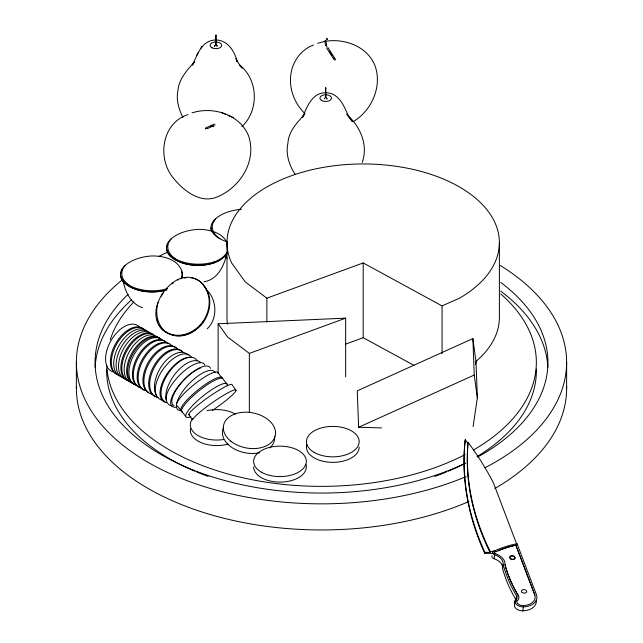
<?xml version="1.0" encoding="UTF-8"?>
<svg xmlns="http://www.w3.org/2000/svg" width="643" height="643" viewBox="0 0 643 643"><rect width="100%" height="100%" fill="white"/><g stroke="black" fill="none" stroke-linecap="round" stroke-linejoin="round"><path stroke-width="0.96" d="M504.9 564.45L505.607 566.869A214.127 141.082 8.3 0 0 518.266 595.482L518.258 595.579A214.127 141.082 8.3 0 1 505.591 566.965L504.964 563.477A14.813 9.766 8.3 0 0 496.742 554.266L494.957 553.486A1.616 1.061 8.3 0 1 494.234 552.393A1.616 1.061 8.3 0 1 495.327 551.598L496.275 551.549L495.311 551.702A1.616 1.061 8.3 0 0 494.218 552.49A1.616 1.061 8.3 0 0 494.941 553.583L495.407 553.671M324.819 40.814L325.495 45.54M215.196 45.87L214.232 46.352L215.63 44.48L215.911 35.076L216.249 44.504L217.438 46.192L216.378 45.83M216.265 35.309L215.59 35.285M465.259 439.748A450.116 296.576 8.3 0 0 484.854 552.329L490.03 552.401A422.732 278.523 8.3 0 1 467.959 443.332L465.259 439.748L465.114 440.736A450.116 296.576 8.3 0 0 484.709 553.318L493.181 553.43M467.959 443.332L468.096 442.344A449.425 296.118 8.3 0 1 493.39 482.821L516.924 544.701L517.06 543.713A89.891 59.228 8.3 0 0 495.496 550.488A3.4 2.242 8.3 0 0 492.458 552.192A3.4 2.242 8.3 0 0 494.652 554.78A13.037 8.592 8.3 0 1 503.123 564.393A215.751 142.151 8.3 0 0 516.602 595.868L516.032 599.823A6.51 4.284 8.3 0 1 516.273 600.289M484.709 553.318L484.854 552.329M490.03 552.401L490.175 551.413A422.732 278.523 8.3 0 1 468.096 442.344M516.032 599.823A215.751 142.151 8.3 0 1 502.545 568.348A13.037 8.592 8.3 0 0 494.081 558.735L494.652 554.78M502.545 568.348L503.123 564.393M516.602 595.868A6.51 4.284 8.3 0 1 515.107 600.546L514.537 604.492A7.25 4.774 8.3 0 0 522.815 610.85A16.388 10.794 8.3 0 0 536.31 600.474M518.555 596.037A8.287 5.457 8.3 0 1 516.964 601.012L516.948 601.109M523.097 605.706L523.113 605.61A14.604 9.621 8.3 0 0 534.863 595.048L515.887 545.143A88.115 58.055 8.3 0 0 498.237 550.681L496.259 551.646M522.815 610.85L523.386 606.896A16.388 10.794 8.3 0 0 536.583 595.056L517.06 543.713M534.863 595.048L515.855 545.24A88.115 58.055 8.3 0 0 498.221 550.786M475.547 364.404L475.989 361.446L472.87 338.588L357.259 390.831L358.633 427.274L381.604 427.908M473.095 426.486L477.363 397.888L475.989 361.446M324.329 98.861L325.398 97.246L325.688 87.85L326.025 97.286L327.223 98.998L326.234 98.612M326.033 88.035L325.358 88.051M362.306 162.357C368.455 144.064 359.967 126.51 346.665 114.149M226.722 253.535C224.52 265.567 217.43 279.777 204.008 281.771M239.678 65.128L242.234 68.134L238.625 63.456L236.013 58.658L237.09 61.792C234.888 51.199 227.244 39.52 215.22 40.003C201.661 40.405 197.248 54.977 192.442 65.176L194.459 61.76C187.057 70.272 178.674 79.25 177.854 91.169C176.061 100.228 178.883 109.398 182.942 117.46M205.221 287.365L204.578 286.995A27.946 22.818 -60 0 0 177.436 279.713A36.723 29.988 -60 0 0 158.009 302.499L157.109 305.16A26.178 21.372 -60 0 0 166.199 332.286L166.842 332.664A33.082 27.006 -60 0 0 200.761 325.446A29.562 24.137 -60 0 0 205.221 287.365A27.946 22.818 -60 0 0 193.599 278.331M325.479 40.967L325.888 40.083M196.798 55.145L198.438 52.364M200.656 48.595L201.966 46.368M241.905 126.583C259.185 110.572 258.382 79.78 239.71 65.031M207.175 328.806C217.318 319.467 217.069 301.792 208.364 291.633M180.94 278.917A29.562 17.072 0 0 0 179.453 266.62A27.946 16.131 0 0 0 150.808 256.01A36.723 21.203 0 0 0 125.281 265.318L123.81 266.716A26.178 15.111 0 0 0 128.978 285.171L128.978 286.223A33.082 19.097 0 0 0 166.923 289.856M227.469 243.351A29.562 17.072 0 0 0 225.468 240.048A27.946 16.131 0 0 0 196.822 229.438A36.723 21.203 0 0 0 171.295 238.746L169.832 240.144A26.178 15.111 0 0 0 174.992 258.599L174.992 259.651A33.082 19.097 0 0 0 213.717 263.059A29.562 17.072 0 0 0 226.955 253.39M214.304 221.063L214.304 220.019L215.767 218.62A36.723 21.203 0 0 1 241.294 209.313M214.658 125.264L215.116 124.846M335.284 59.719L334.601 60.12M353.28 121.64C371.903 110.427 382.714 85.897 374.732 65.007C366.88 46.32 344.648 38.21 325.631 41.281M335.517 59.566L327.954 47.606M313.446 45.074C301.366 49.358 292.565 61.463 290.949 73.881C288.691 88.421 294.414 103.627 305.079 113.666M514.279 602.78L514.818 602.523M210.775 126.325L212.56 125.498M207.159 128.729L212.881 126.06M188.029 114.583C161.57 122.958 156.812 158.845 173.674 178.449C183.207 190.207 198.759 202.73 214.899 197.811C239.292 189.122 257.321 161.594 248.568 135.866C239.839 114.341 212.97 106.063 191.96 112.903M358.633 427.274L474.245 375.03L472.87 338.588M266.877 298.183L363.191 262.931L442.062 305.907L459.496 298.183A136.203 78.639 0 0 0 398.443 166.625A136.203 78.639 0 0 0 231.625 262.931L245.232 281.899L266.877 298.183L266.877 322.103M214.384 124.019L205.832 127.917L206.604 128.319M345.653 318.156L218.114 323.759L227.702 337.117L249.347 353.409L345.653 318.156L345.653 376.967M345.428 344.19L363.191 337.688L414.02 365.385M317.634 43.314L324.675 41.377M490.175 551.413L493.631 551.453M142.441 307.611C131.156 304.107 125.192 292.018 123.167 281.095M221.827 112.694L225.597 114.317M228.072 115.394L233.449 117.717M333.854 58.047L334.392 58.296M166.199 332.286L168.755 333.548A33.082 27.006 -60 0 0 200.118 325.077L200.761 325.446M174.992 258.599L177.589 259.949A33.082 19.097 0 0 0 213.717 262.014A29.562 17.072 0 0 0 226.955 252.345M128.978 285.171L131.574 286.521A33.082 19.097 0 0 0 167.694 288.578M177.436 279.713L178.079 280.083M225.106 256.822L227.18 258.229M205.76 128.978L205.511 128.375M227.3 384.442L223.161 379.298A26.363 5.57 -38.8 0 0 198.406 391.282A26.363 5.57 -38.8 0 0 182.588 412.235M177.163 405.741L180.707 410.146M181.559 411.199L185.69 416.342M347.646 115.418L352.324 121.495L349.374 117.677M295.25 174.406C289.221 165.516 285.444 153.822 287.943 143.108C288.546 131.148 297.412 122.58 304.645 114.06L302.403 117.436C306.976 107.212 311.847 92.841 325.414 92.769C338.893 92.407 344.318 106.465 348.667 116.737M236.005 390.381L232.163 384.892A26.363 3.215 -35 0 0 207.914 397.559A26.363 3.215 -35 0 0 189.484 415.032M188.809 414.478L192.659 419.967A26.363 3.215 -35 0 1 215.124 400.718A26.363 3.215 -35 0 1 235.965 390.606A26.363 3.215 -35 0 1 212.455 410.355M329.529 51.287L332.23 55.515M326.773 48.217L333.934 59.405M518.266 595.482L518.539 596.133M326.13 45.323L326.957 47.052M326.765 45.114L326.073 42.108M474.245 375.03L477.363 397.888M566.62 362.33L566.62 388.436M499.394 242.58L499.394 317.337A136.203 78.639 0 0 1 476.278 361.165M442.062 305.907L442.062 353.754M363.191 262.931L363.191 337.688M249.347 353.409L249.347 412.211M226.987 242.58L226.987 317.337A136.203 78.639 0 0 0 227.501 324.176M218.114 323.759L218.114 373.599M213.717 262.014L213.717 263.059M76.38 362.33L76.38 388.436M523.386 606.896A7.25 4.774 8.3 0 1 515.107 600.546M523.113 605.61A5.465 3.601 8.3 0 1 516.755 601.39M494.081 558.735A3.4 2.242 8.3 0 1 492.064 555.673M204.402 286.368A30.133 24.603 -60 0 1 208.573 295.113M203.349 321.564A30.133 24.603 -60 0 1 201.605 323.951M200.994 324.707A30.133 24.603 -60 0 1 166.971 332.471M161.305 296.198A30.133 24.603 -60 0 1 163.314 292.814M172.002 283.772A30.133 24.603 -60 0 1 173.57 282.719M204.578 286.995A29.562 24.137 -60 0 1 200.118 325.077M166.842 332.664A26.178 21.372 -60 0 1 158.652 324.048M157.704 321.693A26.178 21.372 -60 0 1 157.021 319.185M184.171 278.057A27.946 22.818 -60 0 1 185.931 277.792M191.116 277.832A27.946 22.818 -60 0 1 192.779 278.13M166.698 332.535A31.145 25.431 -60 0 1 158.009 302.499M166.4 289.824A30.133 17.393 0 0 1 129.91 286.617M128.415 285.637A30.133 17.393 0 0 1 127.049 284.6M128.978 286.223A26.178 15.111 0 0 1 120.554 275.839M120.571 274.159A26.178 15.111 0 0 1 120.916 272.495M121.575 270.856A26.178 15.111 0 0 1 122.54 269.272M129.484 285.436A31.145 17.98 0 0 1 125.281 265.318M181.704 271.651A29.562 17.072 0 0 1 181.792 277.921M224.576 255.994A30.133 17.393 0 0 1 221.779 258.558M220.099 259.724A30.133 17.393 0 0 1 217.704 261.098M215.944 261.926A30.133 17.393 0 0 1 173.071 258.028M174.992 259.651A26.178 15.111 0 0 1 166.931 245.923M175.499 258.864A31.145 17.98 0 0 1 171.295 238.746M211.346 230.813A26.178 15.111 0 0 1 211.065 227.461M214.304 220.019A26.178 15.111 0 0 0 219.464 238.473L222.06 239.823A33.082 19.097 0 0 0 227.148 241.776M219.97 238.738A31.145 17.98 0 0 1 215.767 218.62M359.18 447.134A26.363 15.223 0 0 1 330.743 462.309A26.363 15.223 0 0 1 306.775 444.747M223.523 439.531A26.363 15.223 0 0 1 196.654 434.716A26.363 15.223 0 0 1 192.619 418.641M207.07 410.66A26.363 15.223 0 0 1 235.338 414.068M228.144 444.056A26.363 15.223 0 0 1 201.532 442.794A26.363 15.223 0 0 1 190.481 428.752M190.754 416.76A26.363 5.57 -38.8 0 1 200.343 398.258A26.363 5.57 -38.8 0 1 227.196 385.752M156.771 395.967A26.363 13.222 -54.2 0 1 166.738 364.669A26.363 13.222 -54.2 0 1 191.365 357.299M166.537 402.679A26.363 13.222 -54.2 0 1 164.994 377.136A26.363 13.222 -54.2 0 1 191.984 357.604M158.146 397.559A26.363 15.223 -60 0 1 154.441 367.241A26.363 15.223 -60 0 1 182.781 351.729M162.116 400.139A26.363 15.223 -60 0 1 159.89 368.785A26.363 15.223 -60 0 1 188.15 355.04M152.391 394.231A26.363 15.223 -60 0 1 149.361 362.708A26.363 15.223 -60 0 1 178.183 349.575M156.362 396.819A26.363 15.223 -60 0 1 153.798 366.068A26.363 15.223 -60 0 1 181.8 351.166M145.061 390.502A26.363 15.223 -60 0 1 144.321 358.199A26.363 15.223 -60 0 1 172.428 346.255M148.38 392.584A26.363 15.223 -60 0 1 149.088 360.964A26.363 15.223 -60 0 1 176.053 347.847M140.086 387.416A26.363 15.223 -60 0 1 137.859 356.069A26.363 15.223 -60 0 1 166.119 342.317M144.08 389.931A26.363 15.223 -60 0 1 141.958 360.024A26.363 15.223 -60 0 1 168.996 343.603M124.597 378.18A26.363 15.223 -60 0 1 120.257 349.093A26.363 15.223 -60 0 1 147.922 331.442M128.56 380.769A26.363 15.223 -60 0 1 125.996 350.017A26.363 15.223 -60 0 1 154.007 335.116M129.54 381.331A26.363 15.223 -60 0 1 126.317 351.793A26.363 15.223 -60 0 1 153.677 334.762M134.315 384.088A26.363 15.223 -60 0 1 132.088 352.734A26.363 15.223 -60 0 1 160.356 338.99M141.05 387.97A26.363 15.223 -60 0 1 138.478 357.227A26.363 15.223 -60 0 1 166.489 342.325M131.823 382.649A26.363 15.223 -60 0 1 129.259 351.906A26.363 15.223 -60 0 1 157.27 336.996M136.605 385.406A26.363 15.223 -60 0 1 134.033 354.663A26.363 15.223 -60 0 1 162.044 339.753M176.962 402.88A26.363 5.57 -38.8 0 1 198.856 380.921A26.363 5.57 -38.8 0 1 218.186 373.101L222.317 378.245A26.363 5.57 -38.8 0 0 197.562 390.229A26.363 5.57 -38.8 0 0 181.744 411.182M174.084 405.773A26.363 9.637 -46.1 0 1 184.75 379.169A26.363 9.637 -46.1 0 1 210.51 368.294M181.543 410.612A26.363 9.637 -46.1 0 1 186.936 386.049A26.363 9.637 -46.1 0 1 215.043 372.651M166.593 400.637A26.363 9.637 -46.1 0 1 181.455 373.438A26.363 9.637 -46.1 0 1 204.763 364.967M175.788 407.284A26.363 9.637 -46.1 0 1 175.234 390.59A26.363 9.637 -46.1 0 1 200.712 367.925M165.01 401.722A26.363 13.222 -54.2 0 1 170.299 370.617A26.363 13.222 -54.2 0 1 197.112 360.619M172.292 406.006A26.363 13.222 -54.2 0 1 172.525 377.537A26.363 13.222 -54.2 0 1 200.753 362.636M306.012 464.495A26.363 15.223 0 0 1 282.052 482.049A26.363 15.223 0 0 1 253.615 466.874M274.537 436.155A26.363 17.843 10.6 0 1 269.795 447.858M259.651 452.68A26.363 17.843 10.6 0 1 231.681 447.367A26.363 17.843 10.6 0 1 223.362 427.957M112.485 371.694A26.363 15.223 -60 0 1 111.384 339.986A26.363 15.223 -60 0 1 139.298 326.837M118.842 374.861A26.363 15.223 -60 0 1 115.467 343.941A26.363 15.223 -60 0 1 144.072 329.594M118.232 375.014A26.363 15.223 -60 0 1 117.139 343.306A26.363 15.223 -60 0 1 145.053 330.156M120.619 376.388A26.363 15.223 -60 0 1 119.887 344.093A26.363 15.223 -60 0 1 147.994 332.142M126.173 379.386A26.363 15.223 -60 0 1 123.609 348.643A26.363 15.223 -60 0 1 151.619 333.733M135.311 384.659A26.363 15.223 -60 0 1 132.739 353.915A26.363 15.223 -60 0 1 160.75 339.006M500.736 282.438A226.432 130.73 0 0 1 477.564 457.044M465.62 463.161A226.432 130.73 0 0 1 173.256 461.144A226.432 130.73 0 0 1 128.07 294.365M95.164 367.145A226.432 130.73 0 0 1 131.558 299.863M500.736 291.142A226.432 130.73 0 0 1 547.836 367.145M536.318 369.082A214.842 124.035 0 0 1 477.042 456.594M465.13 463.273A214.842 124.035 0 0 1 448.131 471.231M446.258 472.01A214.842 124.035 0 0 1 434.789 476.423M208.211 476.423A214.842 124.035 0 0 1 196.742 472.01M194.869 471.231A214.842 124.035 0 0 1 170.387 459.198M169.583 458.74A214.842 124.035 0 0 1 106.682 369.082M500.254 265.495A245.12 141.516 0 0 1 484.886 467.823M466.111 476.592A245.12 141.516 0 0 1 149.168 462.968A245.12 141.516 0 0 1 121.945 280.147M158.966 256.388A245.12 141.516 0 0 1 166.858 252.53M566.596 386.499A245.12 141.516 0 0 1 494.829 488.503M468.884 501.516A245.12 141.516 0 0 1 210.558 514.625A245.12 141.516 0 0 1 76.404 386.499M500.712 293.915A214.842 124.035 0 0 1 473.417 450.036M465.13 454.569A214.842 124.035 0 0 1 236.359 476.206A214.842 124.035 0 0 1 106.714 365.256M110.234 339.785A214.842 124.035 0 0 1 133.953 301.816M212.825 125.907C213.331 128.134 214.561 125.297 212.825 125.907M326.62 38.749C327.118 41.007 328.412 38.058 326.62 38.749M522.188 592.452A2.652 1.752 8.3 0 0 526.617 592.042A2.652 1.752 8.3 0 0 523.402 589.607A2.652 1.752 8.3 0 0 522.188 592.452M510.51 558.759A2.652 1.752 8.3 0 0 514.939 558.349A2.652 1.752 8.3 0 0 511.724 555.922A2.652 1.752 8.3 0 0 510.51 558.759M510.526 558.663A2.652 1.752 8.3 0 0 514.947 558.253A2.652 1.752 8.3 0 0 511.74 555.817A2.652 1.752 8.3 0 0 510.526 558.663M212.094 47.847A5.819 3.36 0 0 0 221.634 45.983A5.819 3.36 0 0 0 214.063 42.141A5.819 3.36 0 0 0 212.094 47.847M321.693 100.533A5.819 3.36 0 0 0 331.354 98.885A5.819 3.36 0 0 0 324.048 94.875A5.819 3.36 0 0 0 321.693 100.533M314.178 452.383A26.363 15.223 0 0 0 358.28 445.559A26.363 15.223 0 0 0 325.993 426.92A26.363 15.223 0 0 0 314.178 452.383M261.339 472.131A26.363 15.223 0 0 0 305.441 465.307A26.363 15.223 0 0 0 273.154 446.66A26.363 15.223 0 0 0 261.339 472.131M230.805 441.154A26.363 17.843 10.6 0 0 274.609 437.722A26.363 17.843 10.6 0 0 242.917 412.308A26.363 17.843 10.6 0 0 230.805 441.154"/></g></svg>
